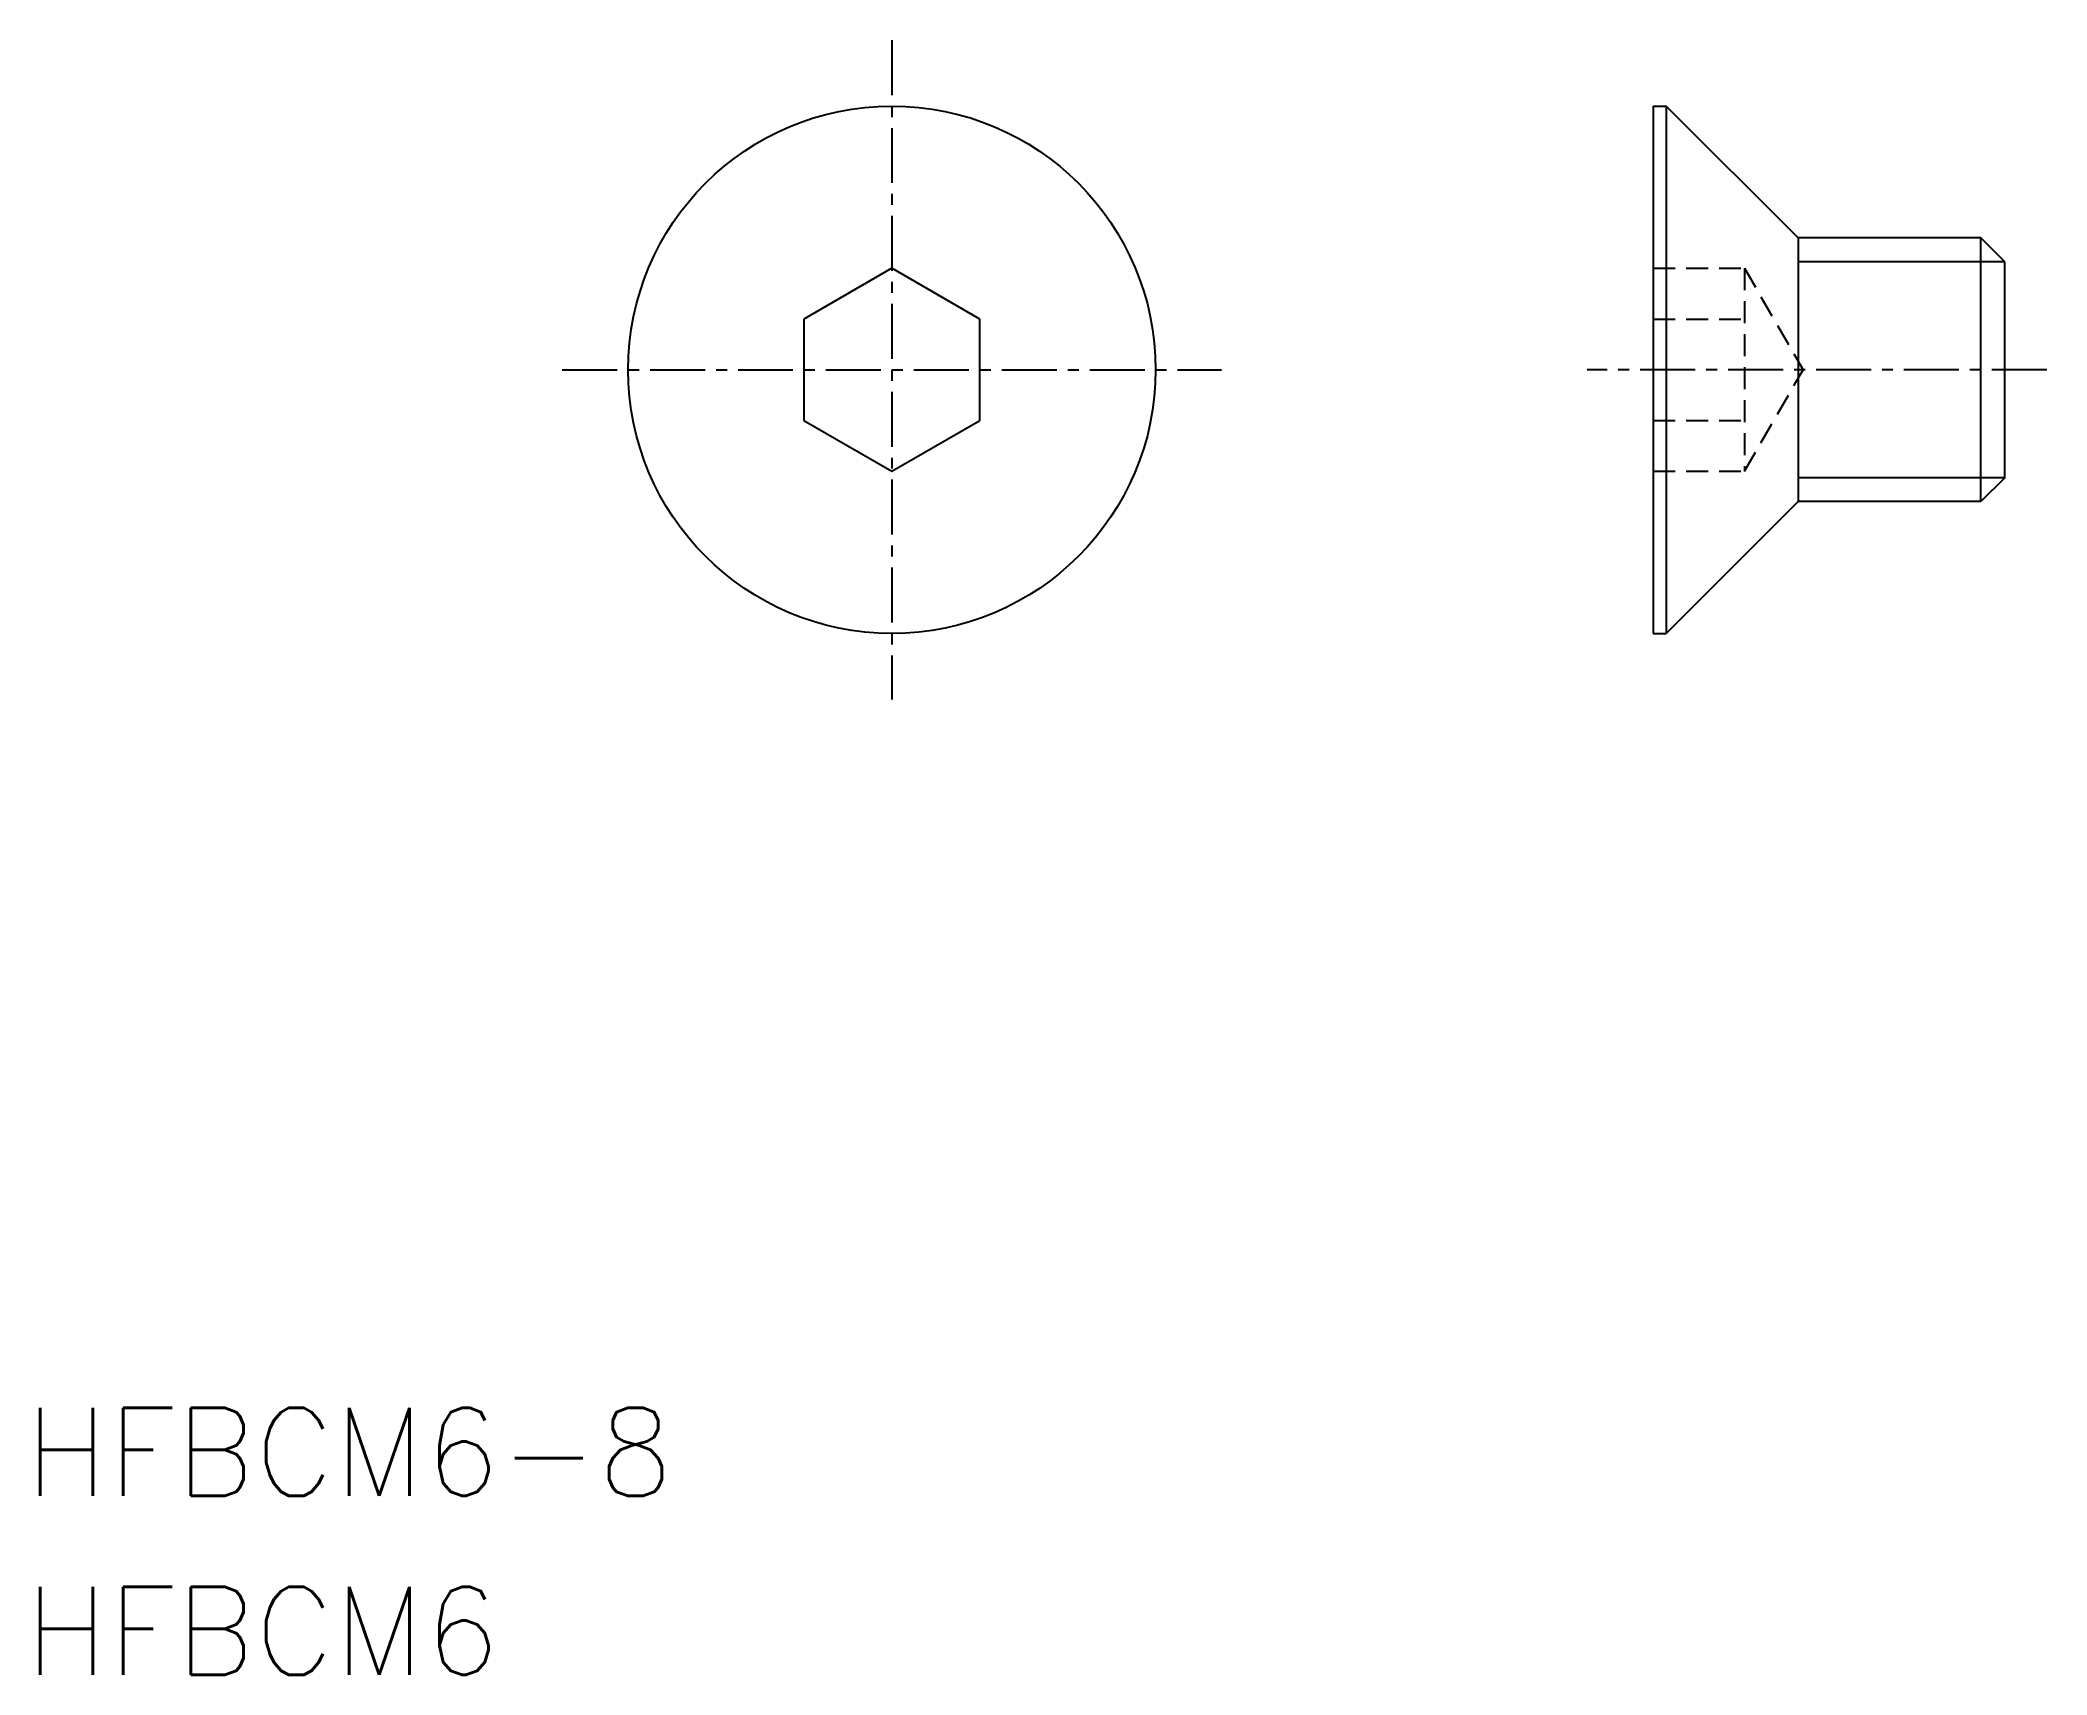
# Model space of a CAD drawing. Extents: x -19.4 to 26.3, y -29.7 to 7.5.
import ezdxf

# ---------------------------------------------------------------- set-up
doc = ezdxf.new("R2010")
doc.units = 0
doc.linetypes.add('CENTER', pattern=[2, 1.25, -0.25, 0.25, -0.25])
doc.linetypes.add('DASHED', pattern=[0.75, 0.5, -0.25])
doc.layers.get('0').update_dxf_attribs({"linetype": 'CONTINUOUS'})
doc.layers.add('CENTER', color=1, linetype='CENTER')
doc.styles.get("Standard").update_dxf_attribs({"font": 'txt.shx', "bigfont": 'bigfont.shx'})

msp = doc.modelspace()

# ---------------------------------------------------------------- linework, layer by layer
at = {"color": 7, "linetype": 'CONTINUOUS'}
for p, q in [((17.315, 6), (17.615, 6)), ((17.315, 6), (17.315, -6)), ((17.615, 6), (17.615, -6)), ((20.615, 3), (17.615, 6)), ((24.773, 3), (20.615, 3)), ((20.615, 3), (20.615, -3)), ((24.773, -3), (24.773, 3)), ((25.315, 2.459), (24.773, 3)), ((0, 2.309), (-2, 1.155)), ((2, 1.155), (0, 2.309)), ((25.315, -2.458), (25.315, 2.459)), ((-2, 1.155), (-2, -1.155)), ((2, -1.155), (2, 1.155)), ((-2, -1.155), (0, -2.309)), ((0, -2.309), (2, -1.155)), ((25.315, -2.458), (24.773, -3)), ((20.615, -3), (17.615, -6)), ((24.773, -3), (20.615, -3)), ((17.315, -6), (17.615, -6))]:
    msp.add_line(p, q, dxfattribs=at)
at = {"color": 3, "linetype": 'DASHED'}
for p, q in [((17.315, 2.309), (19.395, 2.309)), ((19.395, 2.309), (19.395, -2.309)), ((19.395, 2.309), (20.728, 0)), ((17.315, 1.155), (19.395, 1.155)), ((19.395, -2.309), (20.728, 0)), ((17.315, -1.155), (19.395, -1.155)), ((17.315, -2.309), (19.395, -2.309))]:
    msp.add_line(p, q, dxfattribs=at)
at = {"color": 3, "linetype": 'CONTINUOUS'}
for p, q in [((25.315, 2.459), (20.615, 2.459)), ((25.315, -2.458), (20.615, -2.458))]:
    msp.add_line(p, q, dxfattribs=at)
at = {"color": 7, "linetype": 'CONTINUOUS'}
msp.add_circle((0, 0), 6, dxfattribs=at)
at = {"layer": 'CENTER', "color": 1, "linetype": 'CENTER'}
for p, q in [((0, 7.5), (0, -7.5)), ((-7.5, 0), (7.5, 0)), ((26.273, 0), (15.815, 0))]:
    msp.add_line(p, q, dxfattribs=at)

# ---------------------------------------------------------------- texts
at = {"color": 7, "linetype": 'CONTINUOUS'}
for s, p in [('HFBCM6-8', (-19.719, -25.621)), ('HFBCM6', (-19.719, -29.694))]:
    msp.add_text(s, height=2, dxfattribs=at).set_placement(p)

doc.saveas('drawing.dxf')
